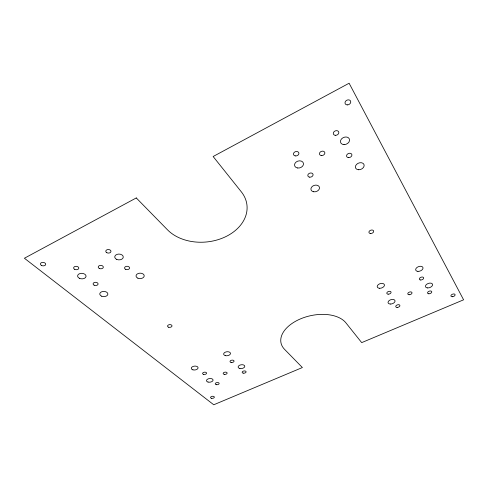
<?xml version="1.0" encoding="UTF-8"?>
<svg xmlns="http://www.w3.org/2000/svg" width="488" height="488" viewBox="0 0 488 488"><rect width="100%" height="100%" fill="white"/><g stroke="black" fill="none" stroke-linecap="round" stroke-linejoin="round"><path stroke-width="0.73" d="M136.274 197.939L24.4 258.237L213.75 404.772L302.377 367.537L284.571 349.359A34.532 20.264 -12.6 0 1 300.114 319.042A34.532 20.264 -12.6 0 1 345.913 322.861L361.687 342.625L463.6 299.809L349.115 83.228L213.134 156.514L241.286 191.784A43.859 32.513 -5.4 0 1 226.822 236.119A43.859 32.513 -5.4 0 1 167.482 229.805L136.274 197.939M321.391 155.568A2.782 2.141 -19.9 0 0 324.795 152.482A2.782 2.141 -19.9 0 0 320.28 152.03A2.782 2.141 -19.9 0 0 321.391 155.568M309.483 177.138A2.696 2.037 -17.4 0 0 313.058 174.436A2.696 2.037 -17.4 0 0 308.788 173.673A2.696 2.037 -17.4 0 0 309.483 177.138M295.228 155.898A2.788 2.178 -17.2 0 0 298.882 153.037A2.788 2.178 -17.2 0 0 294.435 152.201A2.788 2.178 -17.2 0 0 295.228 155.898M335.232 135.31A2.867 2.239 -22.8 0 0 338.77 132.077A2.867 2.239 -22.8 0 0 334.17 131.577A2.867 2.239 -22.8 0 0 335.232 135.31M348.401 157.618A2.775 2.086 -22.2 0 0 351.866 154.568A2.775 2.086 -22.2 0 0 347.444 154.117A2.775 2.086 -22.2 0 0 348.401 157.618M344.028 144.607A4.721 3.63 -22.9 0 0 349.365 138.97A4.721 3.63 -22.9 0 0 341.624 138.799A4.721 3.63 -22.9 0 0 344.028 144.607M358.759 169.763A4.551 3.349 -22.2 0 0 363.981 164.499A4.551 3.349 -22.2 0 0 356.569 164.389A4.551 3.349 -22.2 0 0 358.759 169.763M313.613 191.766A4.404 3.257 -17.2 0 0 319.481 187.416A4.404 3.257 -17.2 0 0 312.534 186.215A4.404 3.257 -17.2 0 0 313.613 191.766M297.43 167.97A4.569 3.52 -16.8 0 0 303.451 163.34A4.569 3.52 -16.8 0 0 296.173 161.998A4.569 3.52 -16.8 0 0 297.43 167.97M347.261 104.896A3.001 2.391 -26.9 0 0 350.634 101.187A3.001 2.391 -26.9 0 0 345.754 101.028A3.001 2.391 -26.9 0 0 347.261 104.896M370.508 233.508A2.458 1.647 -19.2 0 0 373.649 231.025A2.458 1.647 -19.2 0 0 369.758 230.745A2.458 1.647 -19.2 0 0 370.508 233.508M168.689 327.235A2.233 1.373 -4 0 0 172.008 325.88A2.233 1.373 -4 0 0 168.647 324.855A2.233 1.373 -4 0 0 168.689 327.235M41.401 265.38A2.66 1.732 5.8 0 0 45.683 264.545A2.66 1.732 5.8 0 0 42.102 262.452A2.66 1.732 5.8 0 0 41.401 265.38M211.603 398.312A1.915 1.031 -6.9 0 0 214.348 397.086A1.915 1.031 -6.9 0 0 211.389 396.543A1.915 1.031 -6.9 0 0 211.603 398.312M452.315 296.734A2.19 1.25 -20.2 0 0 455.066 294.599A2.19 1.25 -20.2 0 0 451.632 294.679A2.19 1.25 -20.2 0 0 452.315 296.734M101.718 296.222A4.069 2.605 0.9 0 0 107.885 294.105A4.069 2.605 0.9 0 0 101.858 291.714A4.069 2.605 0.9 0 0 101.718 296.222M116.742 259.415A4.27 2.91 1.1 0 0 123.275 257.115A4.27 2.91 1.1 0 0 117.01 254.382A4.27 2.91 1.1 0 0 116.742 259.415M137.878 278.184A4.099 2.727 -1 0 0 144.216 276.001A4.099 2.727 -1 0 0 138.287 273.463A4.099 2.727 -1 0 0 137.878 278.184M79.361 278.27A4.239 2.769 2.9 0 0 86.041 276.476A4.239 2.769 2.9 0 0 80.062 273.518A4.239 2.769 2.9 0 0 79.361 278.27M94.123 285.181A2.495 1.616 1.8 0 0 98.07 284.126A2.495 1.616 1.8 0 0 94.587 282.412A2.495 1.616 1.8 0 0 94.123 285.181M74.737 269.358A2.586 1.702 3.6 0 0 78.794 268.26A2.586 1.702 3.6 0 0 75.128 266.43A2.586 1.702 3.6 0 0 74.737 269.358M125.745 269.376A2.507 1.684 0.2 0 0 129.594 268.028A2.507 1.684 0.2 0 0 125.928 266.46A2.507 1.684 0.2 0 0 125.745 269.376M99.259 268.418A2.55 1.702 2 0 0 103.31 267.32A2.55 1.702 2 0 0 99.759 265.502A2.55 1.702 2 0 0 99.259 268.418M106.811 252.699A2.599 1.781 2.1 0 0 110.953 251.57A2.599 1.781 2.1 0 0 107.354 249.649A2.599 1.781 2.1 0 0 106.811 252.699M224.254 374.351A1.995 1.122 -7.5 0 0 227.14 373.033A1.995 1.122 -7.5 0 0 224.084 372.411A1.995 1.122 -7.5 0 0 224.254 374.351M231.111 362.438A2.037 1.171 -7.8 0 0 234.063 361.077A2.037 1.171 -7.8 0 0 230.958 360.412A2.037 1.171 -7.8 0 0 231.111 362.438M239.889 368.489A3.343 1.897 -8.3 0 0 244.781 366.262A3.343 1.897 -8.3 0 0 239.712 365.195A3.343 1.897 -8.3 0 0 239.889 368.489M203.545 374.363A2.013 1.135 -6.4 0 0 206.595 373.186A2.013 1.135 -6.4 0 0 203.636 372.381A2.013 1.135 -6.4 0 0 203.545 374.363M243.195 373.143A1.982 1.116 -8.4 0 0 246.098 371.825A1.982 1.116 -8.4 0 0 243.097 371.209A1.982 1.116 -8.4 0 0 243.195 373.143M192.931 369.843A3.404 1.94 -5.8 0 0 198.073 367.848A3.404 1.94 -5.8 0 0 193.028 366.457A3.404 1.94 -5.8 0 0 192.931 369.843M225.486 355.679A3.447 2.013 -7.5 0 0 230.482 353.355A3.447 2.013 -7.5 0 0 225.212 352.208A3.447 2.013 -7.5 0 0 225.486 355.679M216.306 384.684A1.964 1.086 -7.1 0 0 219.13 383.403A1.964 1.086 -7.1 0 0 216.105 382.818A1.964 1.086 -7.1 0 0 216.306 384.684M208.041 382.061A3.306 1.836 -6.7 0 0 213.067 380.146A3.306 1.836 -6.7 0 0 208.224 378.853A3.306 1.836 -6.7 0 0 208.041 382.061M388.18 294.173A2.208 1.336 -17.6 0 0 391.053 292.105A2.208 1.336 -17.6 0 0 387.576 291.94A2.208 1.336 -17.6 0 0 388.18 294.173M417.917 271.383A3.837 2.349 -20 0 0 423.005 267.717A3.837 2.349 -20 0 0 417.106 267.369A3.837 2.349 -20 0 0 417.917 271.383M427.616 287.926A3.721 2.202 -19.7 0 0 432.588 284.449A3.721 2.202 -19.7 0 0 426.89 284.15A3.721 2.202 -19.7 0 0 427.616 287.926M397.061 307.422A2.153 1.263 -17.5 0 0 399.885 305.439A2.153 1.263 -17.5 0 0 396.512 305.299A2.153 1.263 -17.5 0 0 397.061 307.422M428.818 293.794A2.202 1.287 -19.4 0 0 431.764 291.751A2.202 1.287 -19.4 0 0 428.385 291.592A2.202 1.287 -19.4 0 0 428.818 293.794M390.284 304.042A3.623 2.153 -17.4 0 0 395.012 300.693A3.623 2.153 -17.4 0 0 389.32 300.437A3.623 2.153 -17.4 0 0 390.284 304.042M379.572 288.286A3.733 2.294 -17.4 0 0 384.404 284.76A3.733 2.294 -17.4 0 0 378.505 284.455A3.733 2.294 -17.4 0 0 379.572 288.286M409.096 294.734A2.202 1.311 -18.6 0 0 412.006 292.684A2.202 1.311 -18.6 0 0 408.584 292.519A2.202 1.311 -18.6 0 0 409.096 294.734M420.662 279.996A2.263 1.36 -19.7 0 0 423.669 277.855A2.263 1.36 -19.7 0 0 420.186 277.672A2.263 1.36 -19.7 0 0 420.662 279.996"/></g></svg>
